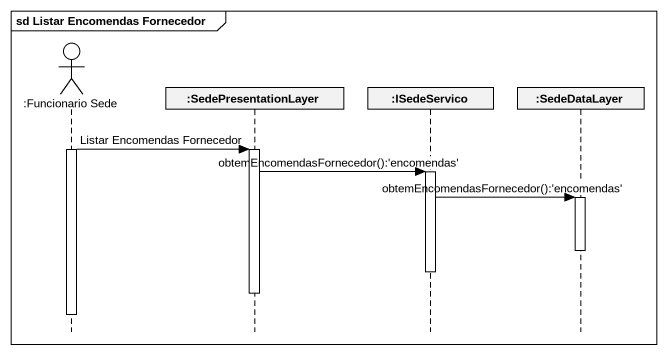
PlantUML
@startuml
mainframe sd Listar Encomendas Fornecedor
hide footbox
actor ":Funcionario Sede" as Funcionario_Sede
participant ":SedePresentationLayer" as SedePresentationLayer
participant ":ISedeServico" as ISedeServico
participant ":SedeDataLayer" as SedeDataLayer

activate Funcionario_Sede
Funcionario_Sede -> SedePresentationLayer : Listar Encomendas Fornecedor
activate SedePresentationLayer
SedePresentationLayer -> ISedeServico : obtemEncomendasFornecedor():'encomendas'
activate ISedeServico
ISedeServico -> SedeDataLayer : obtemEncomendasFornecedor():'encomendas'
activate SedeDataLayer
deactivate SedeDataLayer
deactivate ISedeServico
deactivate SedePresentationLayer
deactivate Funcionario_Sede
@enduml
